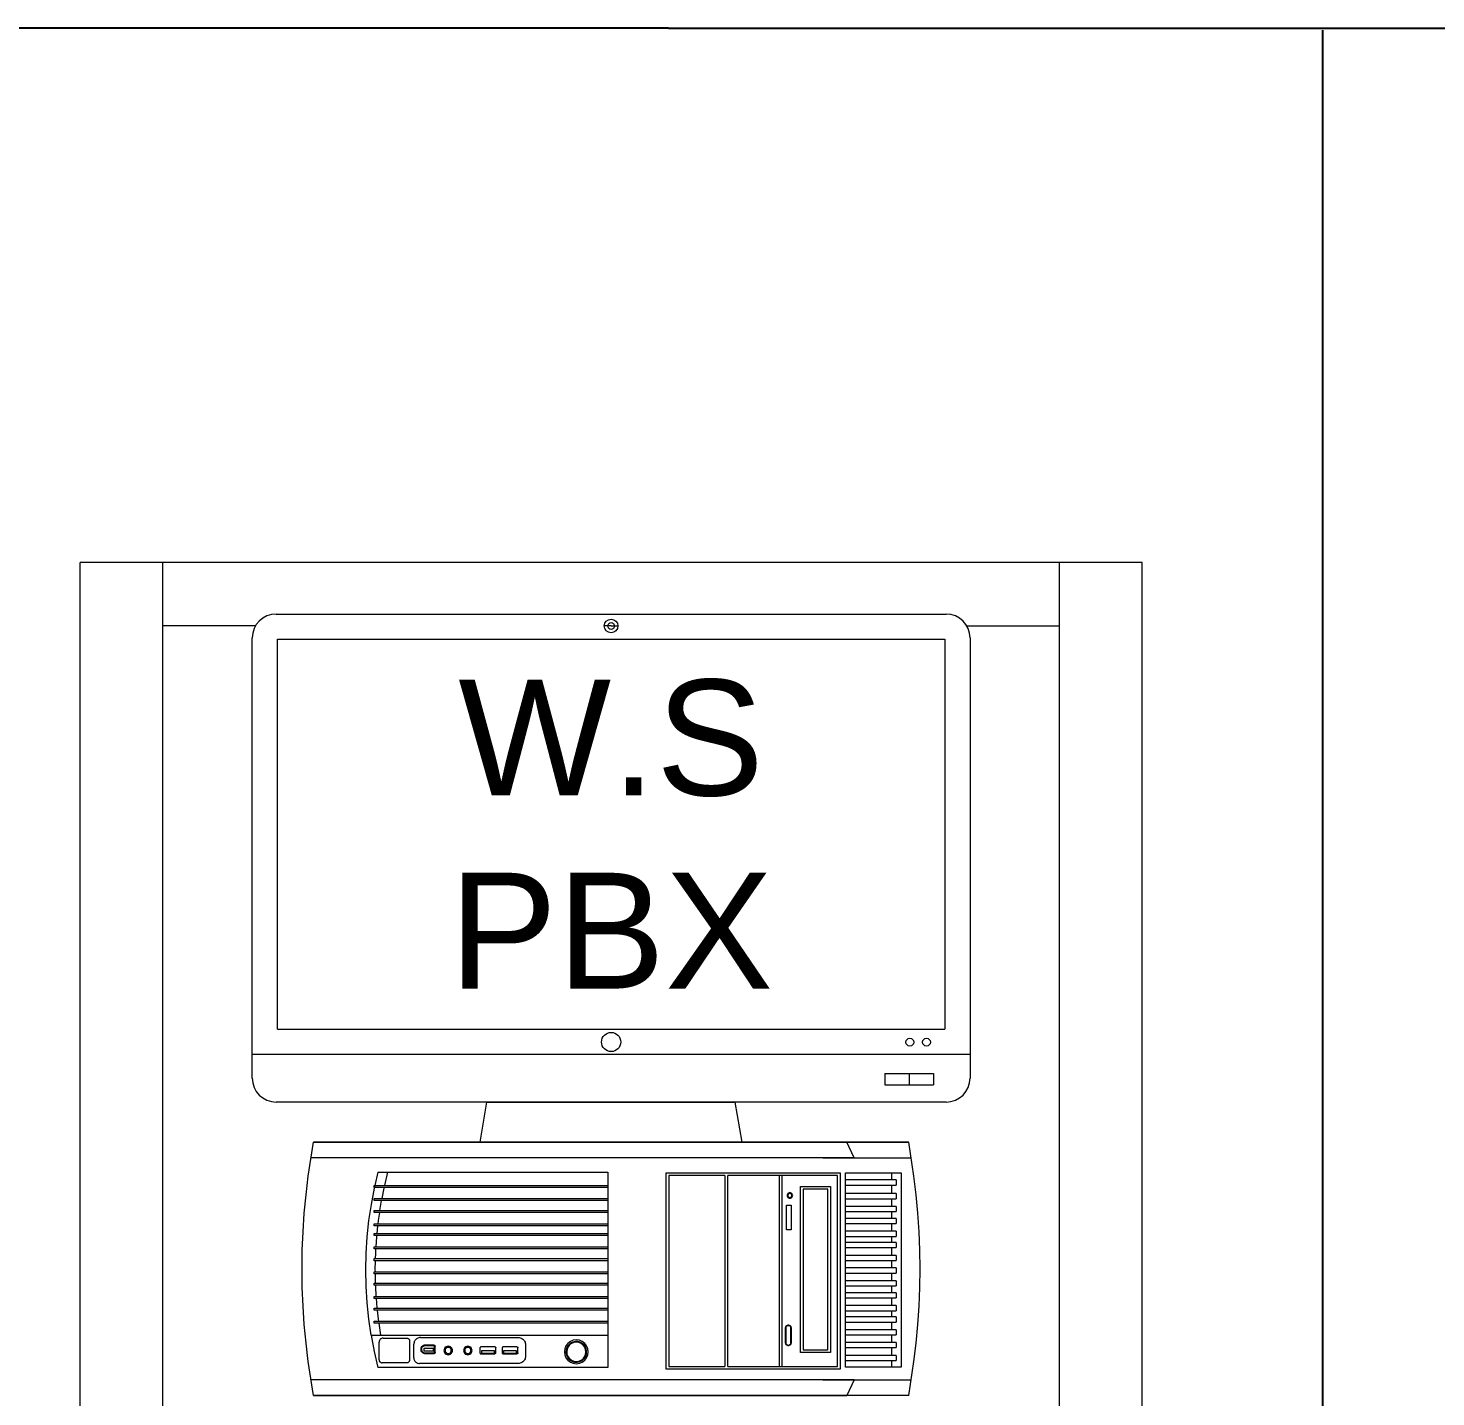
# Model space of a CAD drawing. Header units: millimetres. Extents: x 1256 to 2931, y 3298 to 3694.
# Drawn here: x 2770.82 to 2802.74, y 3410.73 to 3441.77 of the extents above; entities that cross this region are included whole.
import ezdxf

# ---------------------------------------------------------------- set-up
doc = ezdxf.new("R2010")
doc.units = ezdxf.units.MM
doc.layers.get('0').update_dxf_attribs({"color": 250, "lineweight": 5})
doc.layers.add('Marco membrete', color=7, linetype='Continuous')
for name, color, linetype, lineweight in [('Pantalla Rack', 250, 'Continuous', 5), ('Rack 1 - 2', 250, 'Continuous', 5), ('Servers', 250, 'Continuous', 5)]:
    doc.layers.add(name, color=color, linetype=linetype, lineweight=lineweight)
doc.styles.get("Standard").update_dxf_attribs({"font": 'Arial.ttf'})

# ---------------------------------------------------------------- blocks, each defined once
blk = doc.blocks.new('MONITOR FRONTAL')
at = {"color": 250}
for p, q in [((-0.23333, 0.36802), (0.23333, 0.36802)), ((-0.25, 0.04469), (-0.25, 0.35135)), ((-0.2325, 0.07885), (-0.2325, 0.35052)), ((-0.2325, 0.35052), (0.2325, 0.35052)), ((0.2325, 0.35052), (0.2325, 0.07885)), ((0.25, 0.35135), (0.25, 0.04469)), ((-0.2325, 0.07885), (0.2325, 0.07885)), ((-0.25, 0.06135), (0.25, 0.06135)), ((0.19073, 0.048), (0.22448, 0.048)), ((0.19073, 0.048), (0.19073, 0.04011)), ((0.19073, 0.04011), (0.22448, 0.04011)), ((0.20761, 0.048), (0.20761, 0.04011)), ((0.22448, 0.048), (0.22448, 0.04011)), ((0.23333, 0.02802), (-0.23333, 0.02802)), ((-0.0913, 0), (-0.08647, 0.02802)), ((-0.08647, 0.02802), (0.08647, 0.02802)), ((0.0913, 0), (0.08647, 0.02802)), ((-0.0913, 0), (0.0913, 0)), ((-0.0913, 0), (0.0913, 0))]:
    blk.add_line(p, q, dxfattribs=at)
for centre, radius in [((0, 0.35969), 0.00476), ((0, 0.35969), 0.00235), ((0, 0.06986), 0.00667), ((0.20805, 0.06973), 0.00276), ((0.21966, 0.06973), 0.00276)]:
    blk.add_circle(centre, radius, dxfattribs=at)
for centre, start, end in [((-0.23333, 0.35135), 90, 180), ((0.23333, 0.35135), 0, 90), ((-0.23333, 0.04469), 180, 270), ((0.23333, 0.04469), 270, 0)]:
    blk.add_arc(centre, 0.01667, start, end, dxfattribs=at)

msp = doc.modelspace()

# ---------------------------------------------------------------- linework, layer by layer
for p, q in [((2773.872, 3399.004), (2773.872, 3429.655)), ((2794.202, 3399.004), (2794.202, 3429.655)), ((2775.972, 3428.216), (2773.872, 3428.216)), ((2784.037, 3428.216), (2783.882, 3428.216)), ((2784.037, 3428.216), (2784.192, 3428.216)), ((2792.101, 3428.216), (2794.202, 3428.216))]:
    msp.add_line(p, q)
at = {"layer": 'Marco membrete'}
for p, q in [((2785.338, 3441.772), (2738.517, 3441.772)), ((2785.337, 3441.772), (2930.872, 3441.772)), ((2785.338, 3441.772), (2785.338, 3441.772)), ((2785.338, 3441.772), (2785.338, 3441.772)), ((2800.178, 3380.943), (2800.178, 3441.729))]:
    msp.add_line(p, q, dxfattribs=at)
at = {"layer": 'Rack 1 - 2'}
for p, q in [((2771.995, 3399.004), (2771.995, 3429.655)), ((2796.078, 3429.655), (2771.995, 3429.655)), ((2796.078, 3399.004), (2796.078, 3429.655))]:
    msp.add_line(p, q, dxfattribs=at)
at = {"layer": 'Servers'}
for p, q in [((2777.17, 3415.733), (2777.285, 3416.504)), ((2790.789, 3416.504), (2777.285, 3416.504)), ((2777.285, 3416.504), (2790.789, 3416.504)), ((2789.545, 3416.149), (2789.381, 3416.504)), ((2790.904, 3415.733), (2790.789, 3416.504)), ((2777.827, 3416.149), (2777.232, 3416.149)), ((2789.545, 3416.149), (2777.827, 3416.149)), ((2788.839, 3416.149), (2790.841, 3416.149)), ((2777.119, 3415.314), (2777.17, 3415.733)), ((2778.666, 3415.481), (2778.666, 3415.527)), ((2778.666, 3415.527), (2778.679, 3415.527)), ((2778.679, 3415.527), (2778.668, 3415.481)), ((2778.75, 3415.825), (2778.679, 3415.527)), ((2778.679, 3415.527), (2778.896, 3415.527)), ((2778.75, 3415.825), (2778.968, 3415.825)), ((2778.968, 3415.825), (2778.896, 3415.527)), ((2778.896, 3415.527), (2783.961, 3415.527)), ((2778.968, 3415.825), (2783.961, 3415.825)), ((2783.961, 3415.825), (2783.961, 3415.527)), ((2783.961, 3415.527), (2783.961, 3415.481)), ((2785.286, 3411.358), (2785.286, 3415.812)), ((2785.286, 3415.812), (2789.232, 3415.812)), ((2786.614, 3415.749), (2785.349, 3415.749)), ((2785.349, 3415.749), (2785.349, 3411.421)), ((2786.614, 3415.749), (2786.614, 3411.421)), ((2787.847, 3415.749), (2786.682, 3415.749)), ((2786.682, 3411.421), (2786.682, 3415.749)), ((2787.847, 3415.749), (2787.847, 3411.421)), ((2787.916, 3415.749), (2787.847, 3415.749)), ((2787.916, 3411.421), (2787.916, 3415.749)), ((2789.169, 3415.749), (2787.916, 3415.749)), ((2789.169, 3411.421), (2789.169, 3415.749)), ((2789.232, 3415.812), (2789.232, 3411.358)), ((2789.349, 3415.649), (2789.349, 3415.808)), ((2789.349, 3415.808), (2790.396, 3415.808)), ((2789.349, 3415.531), (2789.349, 3415.649)), ((2790.396, 3415.649), (2789.349, 3415.649)), ((2789.349, 3415.531), (2790.396, 3415.531)), ((2789.349, 3415.342), (2789.349, 3415.531)), ((2790.396, 3415.808), (2790.396, 3415.649)), ((2790.396, 3415.808), (2790.616, 3415.808)), ((2790.501, 3415.649), (2790.396, 3415.649)), ((2790.396, 3415.531), (2790.396, 3415.342)), ((2790.396, 3415.531), (2790.501, 3415.531)), ((2790.501, 3415.649), (2790.501, 3415.531)), ((2790.616, 3415.808), (2790.616, 3411.404)), ((2790.955, 3415.314), (2790.904, 3415.733)), ((2777.079, 3414.895), (2777.119, 3415.314)), ((2778.663, 3415.462), (2778.592, 3415.096)), ((2778.668, 3415.481), (2778.663, 3415.462)), ((2778.668, 3415.481), (2778.666, 3415.481)), ((2778.666, 3415.182), (2778.666, 3415.227)), ((2778.666, 3415.227), (2778.835, 3415.227)), ((2778.885, 3415.481), (2778.668, 3415.481)), ((2778.881, 3415.462), (2778.835, 3415.227)), ((2778.835, 3415.227), (2783.961, 3415.227)), ((2778.885, 3415.481), (2778.881, 3415.462)), ((2783.961, 3415.481), (2778.885, 3415.481)), ((2783.961, 3415.481), (2783.961, 3415.227)), ((2783.961, 3415.227), (2783.961, 3415.182)), ((2788.029, 3415.315), (2788.027, 3415.298)), ((2788.027, 3415.298), (2788.029, 3415.282)), ((2788.035, 3415.33), (2788.029, 3415.315)), ((2788.029, 3415.282), (2788.035, 3415.267)), ((2788.045, 3415.343), (2788.035, 3415.33)), ((2788.035, 3415.267), (2788.045, 3415.254)), ((2788.059, 3415.353), (2788.045, 3415.343)), ((2788.046, 3415.31), (2788.045, 3415.298)), ((2788.045, 3415.298), (2788.046, 3415.287)), ((2788.045, 3415.254), (2788.059, 3415.243)), ((2788.051, 3415.321), (2788.046, 3415.31)), ((2788.046, 3415.287), (2788.051, 3415.276)), ((2788.058, 3415.331), (2788.051, 3415.321)), ((2788.051, 3415.276), (2788.058, 3415.266)), ((2788.068, 3415.338), (2788.058, 3415.331)), ((2788.058, 3415.266), (2788.068, 3415.259)), ((2788.074, 3415.36), (2788.059, 3415.353)), ((2788.059, 3415.243), (2788.074, 3415.237)), ((2788.079, 3415.342), (2788.068, 3415.338)), ((2788.068, 3415.259), (2788.079, 3415.255)), ((2788.09, 3415.362), (2788.074, 3415.36)), ((2788.074, 3415.237), (2788.09, 3415.235)), ((2788.09, 3415.344), (2788.079, 3415.342)), ((2788.079, 3415.255), (2788.09, 3415.253)), ((2788.107, 3415.36), (2788.09, 3415.362)), ((2788.102, 3415.342), (2788.09, 3415.344)), ((2788.09, 3415.253), (2788.102, 3415.255)), ((2788.09, 3415.235), (2788.107, 3415.237)), ((2788.113, 3415.338), (2788.102, 3415.342)), ((2788.102, 3415.255), (2788.113, 3415.259)), ((2788.122, 3415.353), (2788.107, 3415.36)), ((2788.107, 3415.237), (2788.122, 3415.243)), ((2788.122, 3415.331), (2788.113, 3415.338)), ((2788.113, 3415.259), (2788.122, 3415.266)), ((2788.135, 3415.343), (2788.122, 3415.353)), ((2788.13, 3415.321), (2788.122, 3415.331)), ((2788.122, 3415.266), (2788.13, 3415.276)), ((2788.122, 3415.243), (2788.135, 3415.254)), ((2788.134, 3415.31), (2788.13, 3415.321)), ((2788.13, 3415.276), (2788.134, 3415.287)), ((2788.136, 3415.298), (2788.134, 3415.31)), ((2788.134, 3415.287), (2788.136, 3415.298)), ((2788.145, 3415.33), (2788.135, 3415.343)), ((2788.135, 3415.254), (2788.145, 3415.267)), ((2788.152, 3415.315), (2788.145, 3415.33)), ((2788.145, 3415.267), (2788.152, 3415.282)), ((2788.154, 3415.298), (2788.152, 3415.315)), ((2788.152, 3415.282), (2788.154, 3415.298)), ((2788.331, 3415.5), (2789.011, 3415.5)), ((2788.331, 3411.733), (2788.331, 3415.5)), ((2788.39, 3415.441), (2788.39, 3411.793)), ((2788.951, 3415.441), (2788.39, 3415.441)), ((2788.951, 3411.793), (2788.951, 3415.441)), ((2789.011, 3415.5), (2789.011, 3411.733)), ((2789.349, 3415.224), (2789.349, 3415.342)), ((2790.396, 3415.342), (2789.349, 3415.342)), ((2789.349, 3415.224), (2790.396, 3415.224)), ((2789.349, 3415.049), (2789.349, 3415.224)), ((2790.501, 3415.342), (2790.396, 3415.342)), ((2790.396, 3415.224), (2790.396, 3415.049)), ((2790.396, 3415.224), (2790.501, 3415.224)), ((2790.501, 3415.342), (2790.501, 3415.224)), ((2790.994, 3414.895), (2790.955, 3415.314)), ((2777.051, 3414.475), (2777.079, 3414.895)), ((2778.592, 3415.096), (2778.536, 3414.727)), ((2778.826, 3415.182), (2778.666, 3415.182)), ((2778.666, 3414.909), (2778.666, 3414.955)), ((2778.666, 3414.955), (2778.788, 3414.955)), ((2778.781, 3414.909), (2778.666, 3414.909)), ((2778.781, 3414.909), (2778.753, 3414.727)), ((2783.961, 3414.909), (2778.781, 3414.909)), ((2778.809, 3415.096), (2778.788, 3414.955)), ((2778.788, 3414.955), (2783.961, 3414.955)), ((2778.826, 3415.182), (2778.809, 3415.096)), ((2783.961, 3415.182), (2778.826, 3415.182)), ((2783.961, 3415.182), (2783.961, 3414.955)), ((2783.961, 3414.955), (2783.961, 3414.909)), ((2783.961, 3414.909), (2783.961, 3414.655)), ((2788.017, 3415.077), (2788.122, 3415.077)), ((2788.017, 3414.518), (2788.017, 3415.077)), ((2788.122, 3415.077), (2788.122, 3414.518)), ((2789.349, 3414.931), (2789.349, 3415.049)), ((2790.396, 3415.049), (2789.349, 3415.049)), ((2789.349, 3414.931), (2790.396, 3414.931)), ((2789.349, 3414.779), (2789.349, 3414.931)), ((2790.501, 3415.049), (2790.396, 3415.049)), ((2790.396, 3414.931), (2790.396, 3414.779)), ((2790.396, 3414.931), (2790.501, 3414.931)), ((2790.501, 3415.049), (2790.501, 3414.931)), ((2791.023, 3414.475), (2790.994, 3414.895)), ((2778.536, 3414.727), (2778.496, 3414.357)), ((2778.666, 3414.609), (2778.666, 3414.655)), ((2778.666, 3414.655), (2778.746, 3414.655)), ((2778.741, 3414.609), (2778.666, 3414.609)), ((2778.741, 3414.609), (2778.722, 3414.433)), ((2783.961, 3414.609), (2778.741, 3414.609)), ((2778.753, 3414.727), (2778.746, 3414.655)), ((2778.746, 3414.655), (2783.961, 3414.655)), ((2783.961, 3414.655), (2783.961, 3414.609)), ((2783.961, 3414.609), (2783.961, 3414.433)), ((2789.349, 3414.661), (2789.349, 3414.779)), ((2790.396, 3414.779), (2789.349, 3414.779)), ((2789.349, 3414.661), (2790.396, 3414.661)), ((2789.349, 3414.486), (2789.349, 3414.661)), ((2790.501, 3414.779), (2790.396, 3414.779)), ((2790.396, 3414.661), (2790.396, 3414.486)), ((2790.396, 3414.661), (2790.501, 3414.661)), ((2790.501, 3414.779), (2790.501, 3414.661)), ((2777.034, 3414.054), (2777.051, 3414.475)), ((2778.496, 3414.357), (2778.472, 3413.984)), ((2778.666, 3414.387), (2778.666, 3414.433)), ((2778.666, 3414.433), (2778.722, 3414.433)), ((2778.717, 3414.387), (2778.666, 3414.387)), ((2778.714, 3414.357), (2778.699, 3414.133)), ((2778.717, 3414.387), (2778.714, 3414.357)), ((2783.961, 3414.387), (2778.717, 3414.387)), ((2778.722, 3414.433), (2783.961, 3414.433)), ((2783.961, 3414.433), (2783.961, 3414.387)), ((2783.961, 3414.387), (2783.961, 3414.133)), ((2788.122, 3414.518), (2788.017, 3414.518)), ((2789.349, 3414.368), (2789.349, 3414.486)), ((2790.396, 3414.486), (2789.349, 3414.486)), ((2789.349, 3414.368), (2790.396, 3414.368)), ((2789.349, 3414.231), (2789.349, 3414.368)), ((2790.501, 3414.486), (2790.396, 3414.486)), ((2790.396, 3414.368), (2790.396, 3414.231)), ((2790.396, 3414.368), (2790.501, 3414.368)), ((2790.501, 3414.486), (2790.501, 3414.368)), ((2791.04, 3414.054), (2791.023, 3414.475)), ((2777.028, 3413.632), (2777.034, 3414.054)), ((2778.472, 3413.984), (2778.464, 3413.611)), ((2778.666, 3414.087), (2778.666, 3414.133)), ((2778.666, 3414.133), (2778.699, 3414.133)), ((2778.696, 3414.087), (2778.666, 3414.087)), ((2778.69, 3413.984), (2778.687, 3413.865)), ((2778.696, 3414.087), (2778.69, 3413.984)), ((2783.961, 3414.087), (2778.696, 3414.087)), ((2778.699, 3414.133), (2783.961, 3414.133)), ((2783.961, 3414.133), (2783.961, 3414.087)), ((2783.961, 3414.087), (2783.961, 3413.865)), ((2789.349, 3414.114), (2789.349, 3414.231)), ((2790.396, 3414.231), (2789.349, 3414.231)), ((2789.349, 3414.114), (2790.396, 3414.114)), ((2789.349, 3413.938), (2789.349, 3414.114)), ((2789.349, 3413.821), (2789.349, 3413.938)), ((2790.396, 3413.938), (2789.349, 3413.938)), ((2790.501, 3414.231), (2790.396, 3414.231)), ((2790.396, 3414.114), (2790.396, 3413.938)), ((2790.396, 3414.114), (2790.501, 3414.114)), ((2790.501, 3413.938), (2790.396, 3413.938)), ((2790.501, 3414.231), (2790.501, 3414.114)), ((2790.501, 3413.938), (2790.501, 3413.821)), ((2791.045, 3413.632), (2791.04, 3414.054)), ((2777.034, 3413.211), (2777.028, 3413.632)), ((2778.464, 3413.611), (2778.472, 3413.239)), ((2778.666, 3413.819), (2778.666, 3413.865)), ((2778.666, 3413.865), (2778.687, 3413.865)), ((2778.686, 3413.819), (2778.666, 3413.819)), ((2778.686, 3413.819), (2778.682, 3413.611)), ((2778.682, 3413.611), (2778.683, 3413.565)), ((2783.961, 3413.819), (2778.686, 3413.819)), ((2778.687, 3413.865), (2783.961, 3413.865)), ((2783.961, 3413.865), (2783.961, 3413.819)), ((2783.961, 3413.819), (2783.961, 3413.565)), ((2789.349, 3413.821), (2790.396, 3413.821)), ((2789.349, 3413.657), (2789.349, 3413.821)), ((2789.349, 3413.539), (2789.349, 3413.657)), ((2790.396, 3413.657), (2789.349, 3413.657)), ((2790.396, 3413.821), (2790.396, 3413.657)), ((2790.396, 3413.821), (2790.501, 3413.821)), ((2790.501, 3413.657), (2790.396, 3413.657)), ((2790.501, 3413.657), (2790.501, 3413.539)), ((2791.04, 3413.211), (2791.045, 3413.632)), ((2778.666, 3413.519), (2778.666, 3413.565)), ((2778.666, 3413.565), (2778.683, 3413.565)), ((2778.684, 3413.519), (2778.666, 3413.519)), ((2778.666, 3413.26), (2778.666, 3413.306)), ((2778.666, 3413.306), (2778.688, 3413.306)), ((2778.683, 3413.565), (2783.961, 3413.565)), ((2778.684, 3413.519), (2778.688, 3413.306)), ((2783.961, 3413.519), (2778.684, 3413.519)), ((2778.688, 3413.306), (2783.961, 3413.306)), ((2783.961, 3413.565), (2783.961, 3413.519)), ((2783.961, 3413.519), (2783.961, 3413.306)), ((2783.961, 3413.306), (2783.961, 3413.26)), ((2789.349, 3413.539), (2790.396, 3413.539)), ((2789.349, 3413.364), (2789.349, 3413.539)), ((2789.349, 3413.246), (2789.349, 3413.364)), ((2790.396, 3413.364), (2789.349, 3413.364)), ((2790.396, 3413.539), (2790.396, 3413.364)), ((2790.396, 3413.539), (2790.501, 3413.539)), ((2790.501, 3413.364), (2790.396, 3413.364)), ((2790.501, 3413.364), (2790.501, 3413.246)), ((2777.051, 3412.79), (2777.034, 3413.211)), ((2778.472, 3413.239), (2778.496, 3412.866)), ((2778.689, 3413.26), (2778.666, 3413.26)), ((2778.666, 3412.96), (2778.666, 3413.006)), ((2778.666, 3413.006), (2778.705, 3413.006)), ((2778.708, 3412.96), (2778.666, 3412.96)), ((2778.689, 3413.26), (2778.69, 3413.239)), ((2783.961, 3413.26), (2778.689, 3413.26)), ((2778.69, 3413.239), (2778.705, 3413.006)), ((2778.705, 3413.006), (2783.961, 3413.006)), ((2778.708, 3412.96), (2778.714, 3412.866)), ((2783.961, 3412.96), (2778.708, 3412.96)), ((2783.961, 3413.26), (2783.961, 3413.006)), ((2783.961, 3413.006), (2783.961, 3412.96)), ((2783.961, 3412.96), (2783.961, 3412.745)), ((2789.349, 3413.246), (2790.396, 3413.246)), ((2789.349, 3413.093), (2789.349, 3413.246)), ((2789.349, 3412.976), (2789.349, 3413.093)), ((2790.396, 3413.093), (2789.349, 3413.093)), ((2789.349, 3412.976), (2790.396, 3412.976)), ((2789.349, 3412.8), (2789.349, 3412.976)), ((2790.396, 3413.246), (2790.396, 3413.093)), ((2790.396, 3413.246), (2790.501, 3413.246)), ((2790.501, 3413.093), (2790.396, 3413.093)), ((2790.396, 3412.976), (2790.396, 3412.8)), ((2790.396, 3412.976), (2790.501, 3412.976)), ((2790.501, 3413.093), (2790.501, 3412.976)), ((2791.023, 3412.79), (2791.04, 3413.211)), ((2777.079, 3412.37), (2777.051, 3412.79)), ((2778.496, 3412.866), (2778.536, 3412.496)), ((2778.666, 3412.699), (2778.666, 3412.745)), ((2778.666, 3412.745), (2778.727, 3412.745)), ((2778.732, 3412.699), (2778.666, 3412.699)), ((2778.714, 3412.866), (2778.727, 3412.745)), ((2778.727, 3412.745), (2783.961, 3412.745)), ((2778.732, 3412.699), (2778.753, 3412.496)), ((2783.961, 3412.699), (2778.732, 3412.699)), ((2783.961, 3412.745), (2783.961, 3412.699)), ((2783.961, 3412.699), (2783.961, 3412.445)), ((2789.349, 3412.682), (2789.349, 3412.8)), ((2790.396, 3412.8), (2789.349, 3412.8)), ((2789.349, 3412.682), (2790.396, 3412.682)), ((2789.349, 3412.546), (2789.349, 3412.682)), ((2790.501, 3412.8), (2790.396, 3412.8)), ((2790.396, 3412.682), (2790.396, 3412.546)), ((2790.396, 3412.682), (2790.501, 3412.682)), ((2790.501, 3412.8), (2790.501, 3412.682)), ((2790.994, 3412.37), (2791.023, 3412.79)), ((2777.119, 3411.95), (2777.079, 3412.37)), ((2778.536, 3412.496), (2778.591, 3412.13)), ((2778.666, 3412.399), (2778.666, 3412.445)), ((2778.666, 3412.445), (2778.761, 3412.445)), ((2778.768, 3412.399), (2778.666, 3412.399)), ((2778.753, 3412.496), (2778.761, 3412.445)), ((2778.761, 3412.445), (2783.961, 3412.445)), ((2778.768, 3412.399), (2778.809, 3412.13)), ((2783.961, 3412.399), (2778.768, 3412.399)), ((2783.961, 3412.445), (2783.961, 3412.399)), ((2783.961, 3412.399), (2783.961, 3412.13)), ((2787.994, 3412.317), (2787.989, 3412.303)), ((2788.002, 3412.33), (2787.994, 3412.317)), ((2788.013, 3412.34), (2788.002, 3412.33)), ((2788.009, 3412.324), (2788.002, 3412.313)), ((2788.019, 3412.333), (2788.009, 3412.324)), ((2788.026, 3412.349), (2788.013, 3412.34)), ((2788.03, 3412.34), (2788.019, 3412.333)), ((2788.04, 3412.354), (2788.026, 3412.349)), ((2788.042, 3412.344), (2788.03, 3412.34)), ((2788.055, 3412.355), (2788.04, 3412.354)), ((2788.055, 3412.346), (2788.042, 3412.344)), ((2788.07, 3412.354), (2788.055, 3412.355)), ((2788.068, 3412.344), (2788.055, 3412.346)), ((2788.08, 3412.34), (2788.068, 3412.344)), ((2788.085, 3412.349), (2788.07, 3412.354)), ((2788.092, 3412.333), (2788.08, 3412.34)), ((2788.097, 3412.34), (2788.085, 3412.349)), ((2788.101, 3412.324), (2788.092, 3412.333)), ((2788.108, 3412.33), (2788.097, 3412.34)), ((2788.108, 3412.313), (2788.101, 3412.324)), ((2788.116, 3412.317), (2788.108, 3412.33)), ((2788.122, 3412.303), (2788.116, 3412.317)), ((2789.349, 3412.428), (2789.349, 3412.546)), ((2790.396, 3412.546), (2789.349, 3412.546)), ((2789.349, 3412.428), (2790.396, 3412.428)), ((2789.349, 3412.253), (2789.349, 3412.428)), ((2790.501, 3412.546), (2790.396, 3412.546)), ((2790.396, 3412.428), (2790.396, 3412.253)), ((2790.396, 3412.428), (2790.501, 3412.428)), ((2790.501, 3412.546), (2790.501, 3412.428)), ((2790.955, 3411.95), (2790.994, 3412.37)), ((2778.591, 3412.13), (2778.592, 3412.127)), ((2778.591, 3412.13), (2778.809, 3412.13)), ((2778.592, 3412.127), (2778.663, 3411.761)), ((2778.784, 3412.006), (2778.78, 3411.995)), ((2778.789, 3412.017), (2778.784, 3412.006)), ((2778.795, 3412.027), (2778.789, 3412.017)), ((2778.803, 3412.035), (2778.795, 3412.027)), ((2778.812, 3412.043), (2778.803, 3412.035)), ((2778.809, 3412.13), (2783.961, 3412.13)), ((2778.822, 3412.05), (2778.812, 3412.043)), ((2778.832, 3412.055), (2778.822, 3412.05)), ((2778.843, 3412.058), (2778.832, 3412.055)), ((2778.855, 3412.061), (2778.843, 3412.058)), ((2778.866, 3412.061), (2778.855, 3412.061)), ((2778.866, 3412.061), (2779.409, 3412.061)), ((2779.409, 3412.061), (2779.417, 3412.061)), ((2779.417, 3412.061), (2779.424, 3412.06)), ((2779.424, 3412.06), (2779.43, 3412.057)), ((2779.43, 3412.057), (2779.437, 3412.054)), ((2779.437, 3412.054), (2779.443, 3412.05)), ((2779.443, 3412.05), (2779.448, 3412.046)), ((2779.448, 3412.046), (2779.453, 3412.04)), ((2779.453, 3412.04), (2779.457, 3412.034)), ((2779.457, 3412.034), (2779.46, 3412.028)), ((2779.46, 3412.028), (2779.462, 3412.021)), ((2779.462, 3412.021), (2779.463, 3412.014)), ((2779.463, 3412.014), (2779.464, 3412.007)), ((2779.464, 3412.007), (2779.464, 3411.565)), ((2779.582, 3411.999), (2779.573, 3411.982)), ((2779.593, 3412.016), (2779.582, 3411.999)), ((2779.606, 3412.031), (2779.593, 3412.016)), ((2779.621, 3412.044), (2779.606, 3412.031)), ((2779.637, 3412.055), (2779.621, 3412.044)), ((2779.655, 3412.063), (2779.637, 3412.055)), ((2779.673, 3412.07), (2779.655, 3412.063)), ((2779.693, 3412.073), (2779.673, 3412.07)), ((2779.712, 3412.075), (2779.693, 3412.073)), ((2779.712, 3412.075), (2781.933, 3412.075)), ((2781.933, 3412.075), (2781.955, 3412.073)), ((2781.955, 3412.073), (2781.976, 3412.069)), ((2781.976, 3412.069), (2781.996, 3412.062)), ((2781.996, 3412.062), (2782.015, 3412.053)), ((2782.015, 3412.053), (2782.033, 3412.041)), ((2782.033, 3412.041), (2782.049, 3412.027)), ((2782.049, 3412.027), (2782.063, 3412.011)), ((2782.063, 3412.011), (2782.075, 3411.993)), ((2783.177, 3412.013), (2783.112, 3411.986)), ((2783.247, 3412.022), (2783.177, 3412.013)), ((2783.317, 3412.013), (2783.247, 3412.022)), ((2783.382, 3411.986), (2783.317, 3412.013)), ((2783.961, 3412.13), (2783.961, 3411.398)), ((2787.989, 3411.945), (2787.989, 3412.303)), ((2788.002, 3412.313), (2787.998, 3412.301)), ((2787.998, 3412.301), (2787.998, 3411.947)), ((2788.112, 3412.301), (2788.108, 3412.313)), ((2788.112, 3411.947), (2788.112, 3412.301)), ((2788.122, 3412.303), (2788.122, 3411.945)), ((2789.349, 3412.135), (2789.349, 3412.253)), ((2790.396, 3412.253), (2789.349, 3412.253)), ((2789.349, 3412.135), (2790.396, 3412.135)), ((2789.349, 3411.964), (2789.349, 3412.135)), ((2790.501, 3412.253), (2790.396, 3412.253)), ((2790.396, 3412.135), (2790.396, 3411.964)), ((2790.396, 3412.135), (2790.501, 3412.135)), ((2790.501, 3412.253), (2790.501, 3412.135)), ((2777.17, 3411.532), (2777.119, 3411.95)), ((2778.663, 3411.761), (2778.75, 3411.398)), ((2778.778, 3411.984), (2778.777, 3411.972)), ((2778.777, 3411.569), (2778.777, 3411.972)), ((2778.78, 3411.995), (2778.778, 3411.984)), ((2779.563, 3411.944), (2779.562, 3411.924)), ((2779.562, 3411.617), (2779.562, 3411.924)), ((2779.567, 3411.963), (2779.563, 3411.944)), ((2779.573, 3411.982), (2779.567, 3411.963)), ((2779.723, 3411.842), (2779.722, 3411.84)), ((2779.722, 3411.84), (2779.722, 3411.837)), ((2779.722, 3411.837), (2779.722, 3411.834)), ((2779.722, 3411.834), (2779.722, 3411.786)), ((2779.722, 3411.786), (2779.722, 3411.783)), ((2779.722, 3411.783), (2779.722, 3411.78)), ((2779.722, 3411.78), (2779.722, 3411.778)), ((2779.722, 3411.778), (2779.723, 3411.775)), ((2779.724, 3411.848), (2779.723, 3411.845)), ((2779.723, 3411.845), (2779.723, 3411.842)), ((2779.723, 3411.775), (2779.724, 3411.773)), ((2779.726, 3411.85), (2779.724, 3411.848)), ((2779.724, 3411.773), (2779.725, 3411.77)), ((2779.725, 3411.77), (2779.726, 3411.768)), ((2779.727, 3411.852), (2779.726, 3411.85)), ((2779.726, 3411.768), (2779.727, 3411.766)), ((2779.728, 3411.855), (2779.727, 3411.852)), ((2779.727, 3411.766), (2779.729, 3411.764)), ((2779.73, 3411.857), (2779.728, 3411.855)), ((2779.729, 3411.764), (2779.731, 3411.762)), ((2779.732, 3411.859), (2779.73, 3411.857)), ((2779.731, 3411.762), (2779.732, 3411.76)), ((2779.734, 3411.861), (2779.732, 3411.859)), ((2779.732, 3411.76), (2779.734, 3411.758)), ((2779.736, 3411.862), (2779.734, 3411.861)), ((2779.734, 3411.758), (2779.776, 3411.723)), ((2779.736, 3411.839), (2779.735, 3411.837)), ((2779.735, 3411.837), (2779.735, 3411.836)), ((2779.735, 3411.836), (2779.735, 3411.834)), ((2779.735, 3411.834), (2779.735, 3411.786)), ((2779.735, 3411.786), (2779.735, 3411.784)), ((2779.735, 3411.784), (2779.735, 3411.782)), ((2779.735, 3411.782), (2779.736, 3411.781)), ((2779.776, 3411.89), (2779.736, 3411.862)), ((2779.737, 3411.842), (2779.736, 3411.841)), ((2779.736, 3411.841), (2779.736, 3411.839)), ((2779.736, 3411.781), (2779.736, 3411.779)), ((2779.736, 3411.779), (2779.737, 3411.778)), ((2779.738, 3411.844), (2779.737, 3411.842)), ((2779.737, 3411.778), (2779.737, 3411.776)), ((2779.737, 3411.776), (2779.738, 3411.775)), ((2779.739, 3411.847), (2779.738, 3411.845)), ((2779.738, 3411.845), (2779.738, 3411.844)), ((2779.738, 3411.775), (2779.739, 3411.773)), ((2779.74, 3411.848), (2779.739, 3411.847)), ((2779.739, 3411.773), (2779.74, 3411.772)), ((2779.742, 3411.849), (2779.74, 3411.848)), ((2779.74, 3411.772), (2779.741, 3411.771)), ((2779.741, 3411.771), (2779.742, 3411.77)), ((2779.743, 3411.85), (2779.742, 3411.849)), ((2779.742, 3411.77), (2779.743, 3411.769)), ((2779.744, 3411.851), (2779.743, 3411.85)), ((2779.743, 3411.769), (2779.784, 3411.734)), ((2779.784, 3411.879), (2779.744, 3411.851)), ((2779.778, 3411.892), (2779.776, 3411.89)), ((2779.778, 3411.721), (2779.776, 3411.723)), ((2779.78, 3411.893), (2779.778, 3411.892)), ((2779.78, 3411.72), (2779.778, 3411.721)), ((2779.783, 3411.894), (2779.78, 3411.893)), ((2779.783, 3411.718), (2779.78, 3411.72)), ((2779.785, 3411.895), (2779.783, 3411.894)), ((2779.785, 3411.717), (2779.783, 3411.718)), ((2779.785, 3411.88), (2779.784, 3411.879)), ((2779.784, 3411.734), (2779.786, 3411.732)), ((2779.787, 3411.896), (2779.785, 3411.895)), ((2779.787, 3411.881), (2779.785, 3411.88)), ((2779.788, 3411.716), (2779.785, 3411.717)), ((2779.786, 3411.732), (2779.788, 3411.731)), ((2779.79, 3411.897), (2779.787, 3411.896)), ((2779.789, 3411.882), (2779.787, 3411.881)), ((2779.788, 3411.829), (2779.788, 3411.772)), ((2780.01, 3411.829), (2779.788, 3411.829)), ((2779.788, 3411.772), (2780.01, 3411.772)), ((2779.788, 3411.731), (2779.789, 3411.73)), ((2779.79, 3411.715), (2779.788, 3411.716)), ((2779.79, 3411.883), (2779.789, 3411.882)), ((2779.789, 3411.73), (2779.791, 3411.729)), ((2779.792, 3411.898), (2779.79, 3411.897)), ((2779.792, 3411.883), (2779.79, 3411.883)), ((2779.793, 3411.714), (2779.79, 3411.715)), ((2779.791, 3411.729), (2779.793, 3411.728)), ((2779.795, 3411.898), (2779.792, 3411.898)), ((2779.794, 3411.884), (2779.792, 3411.883)), ((2779.793, 3411.728), (2779.795, 3411.727)), ((2779.796, 3411.713), (2779.793, 3411.714)), ((2779.796, 3411.885), (2779.794, 3411.884)), ((2779.798, 3411.899), (2779.795, 3411.898)), ((2779.795, 3411.727), (2779.797, 3411.727)), ((2779.798, 3411.885), (2779.796, 3411.885)), ((2779.798, 3411.712), (2779.796, 3411.713)), ((2779.797, 3411.727), (2779.799, 3411.726)), ((2779.8, 3411.899), (2779.798, 3411.899)), ((2779.8, 3411.885), (2779.798, 3411.885)), ((2779.801, 3411.712), (2779.798, 3411.712)), ((2779.799, 3411.726), (2779.801, 3411.726)), ((2779.803, 3411.899), (2779.8, 3411.899)), ((2779.802, 3411.886), (2779.8, 3411.885)), ((2779.801, 3411.726), (2779.803, 3411.726)), ((2779.804, 3411.712), (2779.801, 3411.712)), ((2779.804, 3411.886), (2779.802, 3411.886)), ((2779.805, 3411.899), (2779.803, 3411.899)), ((2779.803, 3411.726), (2779.805, 3411.725)), ((2779.805, 3411.886), (2779.804, 3411.886)), ((2779.807, 3411.712), (2779.804, 3411.712)), ((2780.023, 3411.899), (2779.805, 3411.899)), ((2780.023, 3411.886), (2779.805, 3411.886)), ((2779.805, 3411.725), (2779.807, 3411.725)), ((2779.807, 3411.725), (2780.023, 3411.725)), ((2779.807, 3411.712), (2780.025, 3411.712)), ((2780.01, 3411.772), (2780.01, 3411.829)), ((2780.023, 3411.899), (2780.026, 3411.899)), ((2780.024, 3411.886), (2780.023, 3411.886)), ((2780.023, 3411.725), (2780.024, 3411.726)), ((2780.025, 3411.886), (2780.024, 3411.886)), ((2780.024, 3411.726), (2780.026, 3411.726)), ((2780.026, 3411.885), (2780.025, 3411.886)), ((2780.026, 3411.712), (2780.025, 3411.712)), ((2780.026, 3411.899), (2780.029, 3411.899)), ((2780.027, 3411.885), (2780.026, 3411.885)), ((2780.026, 3411.726), (2780.027, 3411.727)), ((2780.03, 3411.713), (2780.026, 3411.712)), ((2780.028, 3411.884), (2780.027, 3411.885)), ((2780.027, 3411.727), (2780.028, 3411.728)), ((2780.029, 3411.884), (2780.028, 3411.884)), ((2780.028, 3411.728), (2780.029, 3411.73)), ((2780.029, 3411.899), (2780.031, 3411.898)), ((2780.029, 3411.883), (2780.029, 3411.884)), ((2780.03, 3411.882), (2780.029, 3411.883)), ((2780.029, 3411.73), (2780.03, 3411.731)), ((2780.03, 3411.881), (2780.03, 3411.882)), ((2780.031, 3411.88), (2780.03, 3411.881)), ((2780.03, 3411.732), (2780.031, 3411.734)), ((2780.03, 3411.731), (2780.03, 3411.732)), ((2780.033, 3411.715), (2780.03, 3411.713)), ((2780.031, 3411.898), (2780.034, 3411.897)), ((2780.031, 3411.879), (2780.031, 3411.88)), ((2780.031, 3411.878), (2780.031, 3411.879)), ((2780.031, 3411.736), (2780.031, 3411.878)), ((2780.031, 3411.734), (2780.031, 3411.736)), ((2780.036, 3411.717), (2780.033, 3411.715)), ((2780.034, 3411.897), (2780.036, 3411.895)), ((2780.036, 3411.895), (2780.038, 3411.893)), ((2780.038, 3411.719), (2780.036, 3411.717)), ((2780.038, 3411.893), (2780.04, 3411.891)), ((2780.04, 3411.722), (2780.038, 3411.719)), ((2780.04, 3411.891), (2780.042, 3411.889)), ((2780.042, 3411.725), (2780.04, 3411.722)), ((2780.042, 3411.889), (2780.043, 3411.886)), ((2780.043, 3411.728), (2780.042, 3411.725)), ((2780.043, 3411.886), (2780.044, 3411.884)), ((2780.044, 3411.732), (2780.043, 3411.728)), ((2780.044, 3411.884), (2780.044, 3411.881)), ((2780.044, 3411.881), (2780.044, 3411.878)), ((2780.044, 3411.735), (2780.044, 3411.878)), ((2780.044, 3411.735), (2780.044, 3411.732)), ((2780.25, 3411.808), (2780.247, 3411.783)), ((2780.247, 3411.783), (2780.25, 3411.759)), ((2780.26, 3411.832), (2780.25, 3411.808)), ((2780.25, 3411.759), (2780.26, 3411.735)), ((2780.275, 3411.851), (2780.26, 3411.832)), ((2780.26, 3411.735), (2780.275, 3411.715)), ((2780.277, 3411.801), (2780.274, 3411.783)), ((2780.274, 3411.783), (2780.277, 3411.766)), ((2780.295, 3411.867), (2780.275, 3411.851)), ((2780.275, 3411.715), (2780.295, 3411.7)), ((2780.284, 3411.818), (2780.277, 3411.801)), ((2780.277, 3411.766), (2780.284, 3411.749)), ((2780.294, 3411.832), (2780.284, 3411.818)), ((2780.284, 3411.749), (2780.294, 3411.735)), ((2780.309, 3411.843), (2780.294, 3411.832)), ((2780.294, 3411.735), (2780.309, 3411.724)), ((2780.318, 3411.876), (2780.295, 3411.867)), ((2780.295, 3411.7), (2780.318, 3411.691)), ((2780.325, 3411.85), (2780.309, 3411.843)), ((2780.309, 3411.724), (2780.325, 3411.717)), ((2780.343, 3411.88), (2780.318, 3411.876)), ((2780.318, 3411.691), (2780.343, 3411.687)), ((2780.343, 3411.852), (2780.325, 3411.85)), ((2780.325, 3411.717), (2780.343, 3411.715)), ((2780.368, 3411.876), (2780.343, 3411.88)), ((2780.361, 3411.85), (2780.343, 3411.852)), ((2780.343, 3411.715), (2780.361, 3411.717)), ((2780.343, 3411.687), (2780.368, 3411.691)), ((2780.377, 3411.843), (2780.361, 3411.85)), ((2780.361, 3411.717), (2780.377, 3411.724)), ((2780.391, 3411.867), (2780.368, 3411.876)), ((2780.368, 3411.691), (2780.391, 3411.7)), ((2780.392, 3411.832), (2780.377, 3411.843)), ((2780.377, 3411.724), (2780.392, 3411.735)), ((2780.411, 3411.851), (2780.391, 3411.867)), ((2780.391, 3411.7), (2780.411, 3411.715)), ((2780.403, 3411.818), (2780.392, 3411.832)), ((2780.392, 3411.735), (2780.403, 3411.749)), ((2780.41, 3411.801), (2780.403, 3411.818)), ((2780.403, 3411.749), (2780.41, 3411.766)), ((2780.412, 3411.783), (2780.41, 3411.801)), ((2780.41, 3411.766), (2780.412, 3411.783)), ((2780.426, 3411.832), (2780.411, 3411.851)), ((2780.411, 3411.715), (2780.426, 3411.735)), ((2780.436, 3411.808), (2780.426, 3411.832)), ((2780.426, 3411.735), (2780.436, 3411.759)), ((2780.439, 3411.783), (2780.436, 3411.808)), ((2780.436, 3411.759), (2780.439, 3411.783)), ((2780.694, 3411.808), (2780.691, 3411.783)), ((2780.691, 3411.783), (2780.694, 3411.759)), ((2780.704, 3411.832), (2780.694, 3411.808)), ((2780.694, 3411.759), (2780.704, 3411.735)), ((2780.719, 3411.851), (2780.704, 3411.832)), ((2780.704, 3411.735), (2780.719, 3411.715)), ((2780.739, 3411.867), (2780.719, 3411.851)), ((2780.721, 3411.801), (2780.719, 3411.783)), ((2780.719, 3411.783), (2780.721, 3411.766)), ((2780.719, 3411.715), (2780.739, 3411.7)), ((2780.728, 3411.818), (2780.721, 3411.801)), ((2780.721, 3411.766), (2780.728, 3411.749)), ((2780.739, 3411.832), (2780.728, 3411.818)), ((2780.728, 3411.749), (2780.739, 3411.735)), ((2780.762, 3411.876), (2780.739, 3411.867)), ((2780.753, 3411.843), (2780.739, 3411.832)), ((2780.739, 3411.735), (2780.753, 3411.724)), ((2780.739, 3411.7), (2780.762, 3411.691)), ((2780.77, 3411.85), (2780.753, 3411.843)), ((2780.753, 3411.724), (2780.77, 3411.717)), ((2780.787, 3411.88), (2780.762, 3411.876)), ((2780.762, 3411.691), (2780.787, 3411.687)), ((2780.787, 3411.852), (2780.77, 3411.85)), ((2780.77, 3411.717), (2780.787, 3411.715)), ((2780.812, 3411.876), (2780.787, 3411.88)), ((2780.805, 3411.85), (2780.787, 3411.852)), ((2780.787, 3411.715), (2780.805, 3411.717)), ((2780.787, 3411.687), (2780.812, 3411.691)), ((2780.822, 3411.843), (2780.805, 3411.85)), ((2780.805, 3411.717), (2780.822, 3411.724)), ((2780.835, 3411.867), (2780.812, 3411.876)), ((2780.812, 3411.691), (2780.835, 3411.7)), ((2780.836, 3411.832), (2780.822, 3411.843)), ((2780.822, 3411.724), (2780.836, 3411.735)), ((2780.855, 3411.851), (2780.835, 3411.867)), ((2780.835, 3411.7), (2780.855, 3411.715)), ((2780.847, 3411.818), (2780.836, 3411.832)), ((2780.836, 3411.735), (2780.847, 3411.749)), ((2780.854, 3411.801), (2780.847, 3411.818)), ((2780.847, 3411.749), (2780.854, 3411.766)), ((2780.856, 3411.783), (2780.854, 3411.801)), ((2780.854, 3411.766), (2780.856, 3411.783)), ((2780.871, 3411.832), (2780.855, 3411.851)), ((2780.855, 3411.715), (2780.871, 3411.735)), ((2780.88, 3411.808), (2780.871, 3411.832)), ((2780.871, 3411.735), (2780.88, 3411.759)), ((2780.884, 3411.783), (2780.88, 3411.808)), ((2780.88, 3411.759), (2780.884, 3411.783)), ((2781.063, 3411.843), (2781.062, 3411.838)), ((2781.062, 3411.838), (2781.062, 3411.834)), ((2781.062, 3411.834), (2781.062, 3411.729)), ((2781.062, 3411.729), (2781.062, 3411.726)), ((2781.062, 3411.726), (2781.062, 3411.724)), ((2781.062, 3411.724), (2781.063, 3411.721)), ((2781.064, 3411.847), (2781.063, 3411.843)), ((2781.063, 3411.721), (2781.065, 3411.719)), ((2781.066, 3411.851), (2781.064, 3411.847)), ((2781.065, 3411.719), (2781.066, 3411.716)), ((2781.069, 3411.855), (2781.066, 3411.851)), ((2781.066, 3411.716), (2781.068, 3411.714)), ((2781.068, 3411.714), (2781.07, 3411.712)), ((2781.072, 3411.858), (2781.069, 3411.855)), ((2781.07, 3411.712), (2781.072, 3411.711)), ((2781.075, 3411.861), (2781.072, 3411.858)), ((2781.072, 3411.711), (2781.075, 3411.709)), ((2781.079, 3411.863), (2781.075, 3411.861)), ((2781.075, 3411.709), (2781.078, 3411.708)), ((2781.078, 3411.708), (2781.08, 3411.708)), ((2781.083, 3411.865), (2781.079, 3411.863)), ((2781.08, 3411.708), (2781.083, 3411.708)), ((2781.087, 3411.867), (2781.083, 3411.865)), ((2781.083, 3411.708), (2781.399, 3411.708)), ((2781.091, 3411.868), (2781.087, 3411.867)), ((2781.096, 3411.868), (2781.091, 3411.868)), ((2781.39, 3411.771), (2781.095, 3411.771)), ((2781.095, 3411.771), (2781.095, 3411.718)), ((2781.095, 3411.718), (2781.39, 3411.718)), ((2781.396, 3411.868), (2781.096, 3411.868)), ((2781.39, 3411.718), (2781.39, 3411.771)), ((2781.396, 3411.868), (2781.399, 3411.868)), ((2781.399, 3411.868), (2781.402, 3411.867)), ((2781.401, 3411.708), (2781.399, 3411.708)), ((2781.404, 3411.708), (2781.401, 3411.708)), ((2781.402, 3411.867), (2781.405, 3411.866)), ((2781.406, 3411.709), (2781.404, 3411.708)), ((2781.405, 3411.866), (2781.407, 3411.865)), ((2781.409, 3411.71), (2781.406, 3411.709)), ((2781.407, 3411.865), (2781.41, 3411.863)), ((2781.411, 3411.712), (2781.409, 3411.71)), ((2781.41, 3411.863), (2781.412, 3411.861)), ((2781.413, 3411.714), (2781.411, 3411.712)), ((2781.412, 3411.861), (2781.414, 3411.859)), ((2781.415, 3411.716), (2781.413, 3411.714)), ((2781.414, 3411.859), (2781.416, 3411.857)), ((2781.416, 3411.718), (2781.415, 3411.716)), ((2781.416, 3411.857), (2781.417, 3411.854)), ((2781.417, 3411.72), (2781.416, 3411.718)), ((2781.417, 3411.854), (2781.418, 3411.851)), ((2781.418, 3411.723), (2781.417, 3411.72)), ((2781.418, 3411.851), (2781.419, 3411.848)), ((2781.419, 3411.726), (2781.418, 3411.723)), ((2781.419, 3411.848), (2781.419, 3411.845)), ((2781.419, 3411.728), (2781.419, 3411.845)), ((2781.419, 3411.728), (2781.419, 3411.726)), ((2781.566, 3411.838), (2781.565, 3411.834)), ((2781.565, 3411.834), (2781.565, 3411.729)), ((2781.565, 3411.729), (2781.566, 3411.726)), ((2781.567, 3411.843), (2781.566, 3411.838)), ((2781.566, 3411.726), (2781.566, 3411.724)), ((2781.566, 3411.724), (2781.567, 3411.721)), ((2781.568, 3411.847), (2781.567, 3411.843)), ((2781.567, 3411.721), (2781.568, 3411.719)), ((2781.57, 3411.851), (2781.568, 3411.847)), ((2781.568, 3411.719), (2781.57, 3411.716)), ((2781.573, 3411.855), (2781.57, 3411.851)), ((2781.57, 3411.716), (2781.572, 3411.714)), ((2781.572, 3411.714), (2781.574, 3411.712)), ((2781.576, 3411.858), (2781.573, 3411.855)), ((2781.574, 3411.712), (2781.576, 3411.711)), ((2781.579, 3411.861), (2781.576, 3411.858)), ((2781.576, 3411.711), (2781.579, 3411.709)), ((2781.583, 3411.863), (2781.579, 3411.861)), ((2781.579, 3411.709), (2781.581, 3411.708)), ((2781.581, 3411.708), (2781.584, 3411.708)), ((2781.587, 3411.865), (2781.583, 3411.863)), ((2781.584, 3411.708), (2781.587, 3411.708)), ((2781.591, 3411.867), (2781.587, 3411.865)), ((2781.587, 3411.708), (2781.902, 3411.708)), ((2781.595, 3411.868), (2781.591, 3411.867)), ((2781.6, 3411.868), (2781.595, 3411.868)), ((2781.894, 3411.771), (2781.599, 3411.771)), ((2781.599, 3411.771), (2781.599, 3411.718)), ((2781.599, 3411.718), (2781.894, 3411.718)), ((2781.9, 3411.868), (2781.6, 3411.868)), ((2781.894, 3411.718), (2781.894, 3411.771)), ((2781.9, 3411.868), (2781.903, 3411.868)), ((2781.905, 3411.708), (2781.902, 3411.708)), ((2781.903, 3411.868), (2781.906, 3411.867)), ((2781.908, 3411.708), (2781.905, 3411.708)), ((2781.906, 3411.867), (2781.909, 3411.866)), ((2781.91, 3411.709), (2781.908, 3411.708)), ((2781.909, 3411.866), (2781.911, 3411.865)), ((2781.913, 3411.71), (2781.91, 3411.709)), ((2781.911, 3411.865), (2781.914, 3411.863)), ((2781.915, 3411.712), (2781.913, 3411.71)), ((2781.914, 3411.863), (2781.916, 3411.861)), ((2781.917, 3411.714), (2781.915, 3411.712)), ((2781.916, 3411.861), (2781.918, 3411.859)), ((2781.919, 3411.716), (2781.917, 3411.714)), ((2781.918, 3411.859), (2781.92, 3411.857)), ((2781.92, 3411.718), (2781.919, 3411.716)), ((2781.92, 3411.857), (2781.921, 3411.854)), ((2781.921, 3411.72), (2781.92, 3411.718)), ((2781.921, 3411.854), (2781.922, 3411.851)), ((2781.922, 3411.723), (2781.921, 3411.72)), ((2781.922, 3411.851), (2781.923, 3411.848)), ((2781.923, 3411.726), (2781.922, 3411.723)), ((2781.923, 3411.848), (2781.923, 3411.845)), ((2781.923, 3411.728), (2781.923, 3411.845)), ((2781.923, 3411.728), (2781.923, 3411.726)), ((2782.075, 3411.993), (2782.085, 3411.974)), ((2782.085, 3411.974), (2782.091, 3411.954)), ((2782.091, 3411.954), (2782.096, 3411.933)), ((2782.096, 3411.933), (2782.097, 3411.911)), ((2782.097, 3411.911), (2782.097, 3411.652)), ((2782.986, 3411.822), (2782.977, 3411.752)), ((2782.977, 3411.752), (2782.986, 3411.682)), ((2783.013, 3411.887), (2782.986, 3411.822)), ((2782.986, 3411.682), (2783.013, 3411.617)), ((2783.015, 3411.795), (2783.012, 3411.734)), ((2783.012, 3411.734), (2783.025, 3411.673)), ((2783.056, 3411.943), (2783.013, 3411.887)), ((2783.034, 3411.854), (2783.015, 3411.795)), ((2783.038, 3411.81), (2783.03, 3411.754)), ((2783.03, 3411.754), (2783.036, 3411.698)), ((2783.068, 3411.905), (2783.034, 3411.854)), ((2783.036, 3411.698), (2783.057, 3411.645)), ((2783.06, 3411.863), (2783.038, 3411.81)), ((2783.112, 3411.986), (2783.056, 3411.943)), ((2783.095, 3411.907), (2783.06, 3411.863)), ((2783.114, 3411.946), (2783.068, 3411.905)), ((2783.14, 3411.941), (2783.095, 3411.907)), ((2783.169, 3411.974), (2783.114, 3411.946)), ((2783.193, 3411.962), (2783.14, 3411.941)), ((2783.229, 3411.987), (2783.169, 3411.974)), ((2783.25, 3411.969), (2783.193, 3411.962)), ((2783.291, 3411.983), (2783.229, 3411.987)), ((2783.306, 3411.961), (2783.25, 3411.969)), ((2783.349, 3411.964), (2783.291, 3411.983)), ((2783.358, 3411.939), (2783.306, 3411.961)), ((2783.401, 3411.931), (2783.349, 3411.964)), ((2783.403, 3411.904), (2783.358, 3411.939)), ((2783.438, 3411.943), (2783.382, 3411.986)), ((2783.442, 3411.885), (2783.401, 3411.931)), ((2783.437, 3411.858), (2783.403, 3411.904)), ((2783.434, 3411.641), (2783.457, 3411.693)), ((2783.458, 3411.805), (2783.437, 3411.858)), ((2783.481, 3411.887), (2783.438, 3411.943)), ((2783.47, 3411.83), (2783.442, 3411.885)), ((2783.457, 3411.693), (2783.465, 3411.749)), ((2783.465, 3411.749), (2783.458, 3411.805)), ((2783.46, 3411.65), (2783.479, 3411.708)), ((2783.482, 3411.77), (2783.47, 3411.83)), ((2783.479, 3411.708), (2783.482, 3411.77)), ((2783.508, 3411.822), (2783.481, 3411.887)), ((2783.481, 3411.617), (2783.508, 3411.682)), ((2783.517, 3411.752), (2783.508, 3411.822)), ((2783.508, 3411.682), (2783.517, 3411.752)), ((2787.989, 3411.945), (2787.994, 3411.931)), ((2787.994, 3411.931), (2788.002, 3411.918)), ((2787.998, 3411.947), (2788.002, 3411.935)), ((2788.002, 3411.935), (2788.009, 3411.924)), ((2788.002, 3411.918), (2788.013, 3411.907)), ((2788.009, 3411.924), (2788.019, 3411.915)), ((2788.013, 3411.907), (2788.026, 3411.899)), ((2788.019, 3411.915), (2788.03, 3411.908)), ((2788.026, 3411.899), (2788.04, 3411.894)), ((2788.03, 3411.908), (2788.042, 3411.904)), ((2788.04, 3411.894), (2788.055, 3411.893)), ((2788.042, 3411.904), (2788.055, 3411.902)), ((2788.055, 3411.902), (2788.068, 3411.904)), ((2788.055, 3411.893), (2788.07, 3411.894)), ((2788.068, 3411.904), (2788.08, 3411.908)), ((2788.07, 3411.894), (2788.085, 3411.899)), ((2788.08, 3411.908), (2788.092, 3411.915)), ((2788.085, 3411.899), (2788.097, 3411.907)), ((2788.092, 3411.915), (2788.101, 3411.924)), ((2788.097, 3411.907), (2788.108, 3411.918)), ((2788.101, 3411.924), (2788.108, 3411.935)), ((2788.108, 3411.935), (2788.112, 3411.947)), ((2788.108, 3411.918), (2788.116, 3411.931)), ((2788.116, 3411.931), (2788.122, 3411.945)), ((2789.011, 3411.733), (2788.331, 3411.733)), ((2788.39, 3411.793), (2788.951, 3411.793)), ((2789.349, 3411.847), (2789.349, 3411.964)), ((2790.396, 3411.964), (2789.349, 3411.964)), ((2789.349, 3411.847), (2790.396, 3411.847)), ((2789.349, 3411.671), (2789.349, 3411.847)), ((2790.501, 3411.964), (2790.396, 3411.964)), ((2790.396, 3411.847), (2790.396, 3411.671)), ((2790.396, 3411.847), (2790.501, 3411.847)), ((2790.501, 3411.964), (2790.501, 3411.847)), ((2790.904, 3411.532), (2790.955, 3411.95)), ((2777.285, 3410.761), (2777.17, 3411.532)), ((2783.961, 3411.398), (2778.75, 3411.398)), ((2778.777, 3411.569), (2778.778, 3411.56)), ((2778.778, 3411.56), (2778.779, 3411.551)), ((2778.779, 3411.551), (2778.782, 3411.543)), ((2778.782, 3411.543), (2778.786, 3411.535)), ((2778.786, 3411.535), (2778.791, 3411.527)), ((2778.791, 3411.527), (2778.797, 3411.521)), ((2778.797, 3411.521), (2778.804, 3411.515)), ((2778.804, 3411.515), (2778.811, 3411.51)), ((2778.811, 3411.51), (2778.819, 3411.506)), ((2778.819, 3411.506), (2778.828, 3411.503)), ((2778.828, 3411.503), (2778.837, 3411.501)), ((2778.837, 3411.501), (2778.846, 3411.5)), ((2779.399, 3411.5), (2778.846, 3411.5)), ((2779.408, 3411.501), (2779.399, 3411.5)), ((2779.416, 3411.503), (2779.408, 3411.501)), ((2779.424, 3411.505), (2779.416, 3411.503)), ((2779.432, 3411.509), (2779.424, 3411.505)), ((2779.439, 3411.514), (2779.432, 3411.509)), ((2779.445, 3411.519), (2779.439, 3411.514)), ((2779.451, 3411.526), (2779.445, 3411.519)), ((2779.455, 3411.533), (2779.451, 3411.526)), ((2779.459, 3411.54), (2779.455, 3411.533)), ((2779.462, 3411.548), (2779.459, 3411.54)), ((2779.463, 3411.557), (2779.462, 3411.548)), ((2779.464, 3411.565), (2779.463, 3411.557)), ((2779.562, 3411.617), (2779.563, 3411.6)), ((2779.563, 3411.6), (2779.566, 3411.584)), ((2779.566, 3411.584), (2779.572, 3411.568)), ((2779.572, 3411.568), (2779.579, 3411.553)), ((2779.579, 3411.553), (2779.589, 3411.539)), ((2779.589, 3411.539), (2779.6, 3411.526)), ((2779.6, 3411.526), (2779.612, 3411.515)), ((2779.612, 3411.515), (2779.626, 3411.506)), ((2779.626, 3411.506), (2779.641, 3411.498)), ((2779.641, 3411.498), (2779.657, 3411.493)), ((2779.657, 3411.493), (2779.674, 3411.49)), ((2779.674, 3411.49), (2779.691, 3411.488)), ((2781.933, 3411.488), (2779.691, 3411.488)), ((2781.955, 3411.49), (2781.933, 3411.488)), ((2781.976, 3411.494), (2781.955, 3411.49)), ((2781.996, 3411.501), (2781.976, 3411.494)), ((2782.015, 3411.51), (2781.996, 3411.501)), ((2782.033, 3411.522), (2782.015, 3411.51)), ((2782.049, 3411.536), (2782.033, 3411.522)), ((2782.063, 3411.553), (2782.049, 3411.536)), ((2782.075, 3411.57), (2782.063, 3411.553)), ((2782.084, 3411.59), (2782.075, 3411.57)), ((2782.091, 3411.61), (2782.084, 3411.59)), ((2782.096, 3411.631), (2782.091, 3411.61)), ((2782.097, 3411.652), (2782.096, 3411.631)), ((2783.013, 3411.617), (2783.056, 3411.561)), ((2783.025, 3411.673), (2783.052, 3411.618)), ((2783.052, 3411.618), (2783.093, 3411.573)), ((2783.056, 3411.561), (2783.112, 3411.518)), ((2783.057, 3411.645), (2783.091, 3411.6)), ((2783.091, 3411.6), (2783.136, 3411.565)), ((2783.093, 3411.573), (2783.145, 3411.539)), ((2783.112, 3411.518), (2783.177, 3411.491)), ((2783.136, 3411.565), (2783.188, 3411.542)), ((2783.145, 3411.539), (2783.204, 3411.52)), ((2783.177, 3411.491), (2783.247, 3411.481)), ((2783.188, 3411.542), (2783.244, 3411.534)), ((2783.204, 3411.52), (2783.265, 3411.516)), ((2783.244, 3411.534), (2783.301, 3411.541)), ((2783.247, 3411.481), (2783.317, 3411.491)), ((2783.265, 3411.516), (2783.325, 3411.529)), ((2783.301, 3411.541), (2783.354, 3411.562)), ((2783.317, 3411.491), (2783.382, 3411.518)), ((2783.325, 3411.529), (2783.38, 3411.557)), ((2783.354, 3411.562), (2783.399, 3411.596)), ((2783.38, 3411.557), (2783.426, 3411.598)), ((2783.382, 3411.518), (2783.438, 3411.561)), ((2783.399, 3411.596), (2783.434, 3411.641)), ((2783.426, 3411.598), (2783.46, 3411.65)), ((2783.438, 3411.561), (2783.481, 3411.617)), ((2785.349, 3411.421), (2786.614, 3411.421)), ((2786.682, 3411.421), (2787.847, 3411.421)), ((2787.847, 3411.421), (2787.916, 3411.421)), ((2787.916, 3411.421), (2789.169, 3411.421)), ((2789.349, 3411.553), (2789.349, 3411.671)), ((2790.396, 3411.671), (2789.349, 3411.671)), ((2789.349, 3411.553), (2790.396, 3411.553)), ((2789.349, 3411.404), (2789.349, 3411.553)), ((2790.396, 3411.404), (2789.349, 3411.404)), ((2790.501, 3411.671), (2790.396, 3411.671)), ((2790.396, 3411.553), (2790.396, 3411.404)), ((2790.396, 3411.553), (2790.501, 3411.553)), ((2790.616, 3411.404), (2790.396, 3411.404)), ((2790.501, 3411.671), (2790.501, 3411.553)), ((2790.789, 3410.761), (2790.904, 3411.532)), ((2777.827, 3411.115), (2777.232, 3411.115)), ((2789.545, 3411.115), (2777.827, 3411.115)), ((2789.232, 3411.358), (2785.286, 3411.358)), ((2788.839, 3411.115), (2790.841, 3411.115)), ((2789.545, 3411.115), (2789.381, 3410.761)), ((2777.285, 3410.761), (2789.381, 3410.761)), ((2790.789, 3410.761), (2777.285, 3410.761))]:
    msp.add_line(p, q, dxfattribs=at)

# ---------------------------------------------------------------- block references
at = {"layer": 'Pantalla Rack', "xscale": 32.55398808350918, "yscale": 32.55398808350918, "zscale": 32.55398808350918}
msp.add_blockref('MONITOR FRONTAL', (2784.037, 3416.504), dxfattribs=at)

# ---------------------------------------------------------------- texts
at = {"insert": (2784.037, 3423.493), "char_height": 2.6272, "attachment_point": 5}
msp.add_mtext_dynamic_manual_height_columns('W.S\\PPBX', width=0.19502, gutter_width=0.0282, heights=[0], dxfattribs=at)

doc.saveas('drawing.dxf')
